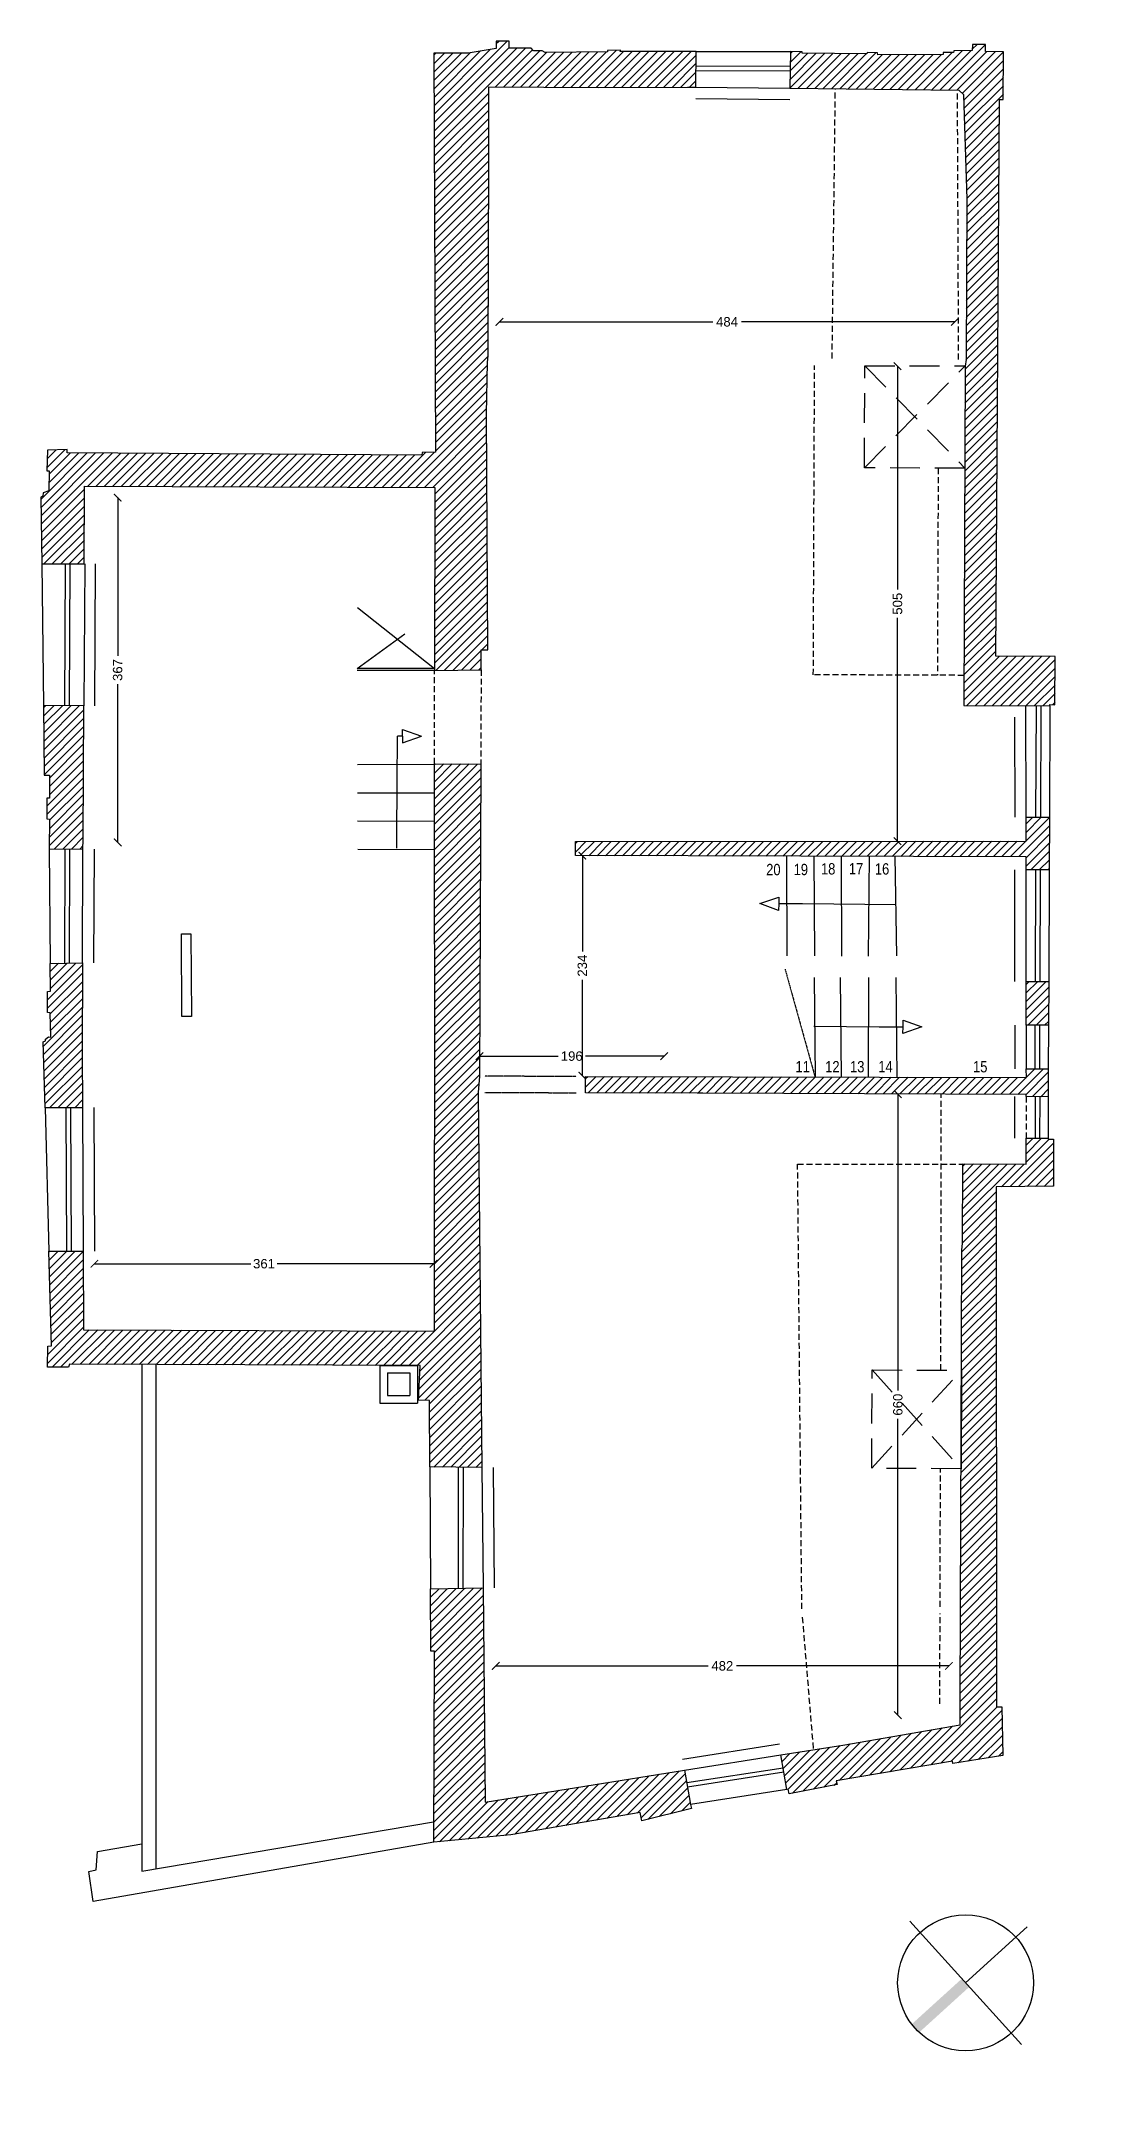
# Model space of a CAD drawing. Header units: centimetres. Extents: x 8532 to 9640, y 406 to 2582.
import ezdxf

# ---------------------------------------------------------------- set-up
doc = ezdxf.new("R2010")
doc.units = ezdxf.units.CM
for name, pattern in [('CACHE', [9.525, 6.35, -3.175]), ('CACHE2', [0.1875, 0.125, -0.0625]), ('HIDDEN', [0.63, 0.28, -0.35])]:
    doc.linetypes.add(name, pattern=pattern)
for name, color, linetype in [('010_mur', 7, 'Continuous'), ('030_menuiserie', 8, 'Continuous'), ('070_trait-fin', 8, 'Continuous'), ('075_cotation', 9, 'Continuous')]:
    doc.layers.add(name, color=color, linetype=linetype)
doc.styles.add('ARIAL', font='arial.ttf')
doc.styles.add('clem', font='swissc.ttf')
doc.styles.get("Standard").update_dxf_attribs({"font": 'arial.ttf'})
doc.dimstyles.get("Standard").update_dxf_attribs({"dimtxt": 10, "dimasz": 8, "dimexe": 50, "dimexo": 20, "dimgap": 4, "dimtad": 1, "dimdec": 0, "dimrnd": 0.5, "dimzin": 9, "dimtxsty": 'Standard', "dimblk": 'ARCHTICK', "dimcen": 0, "dimse1": 1, "dimse2": 1, "dimclrd": 4, "dimclre": 4, "dimclrt": 4, "dimazin": 3, "dimtfac": 1, "dimtdec": 0, "dimtmove": 2, "dimatfit": 3, "dimldrblk": 'NONE', "dimlwd": -1})
pattern_1 = [(45, (-10039.3726, -1173.628), (-4.490128, 4.490128), [])]

# ---------------------------------------------------------------- blocks, each defined once
blk = doc.blocks.new('_ArchTick')
at = {"color": 0, "linetype": 'ByBlock', "const_width": 0.15}
blk.add_lwpolyline([(-0.5, -0.5), (0.5, 0.5)], dxfattribs=at)
blk = doc.blocks.new('*D132')
at = {"layer": '075_cotation', "color": 4, "transparency": 16777216}
for p, q in [((9442.5, 2236.8), (9442.5, 1999.6)), ((9442.5, 1732.2), (9442.5, 1969.4))]:
    blk.add_line(p, q, dxfattribs=at)
at = {"layer": 'Defpoints', "color": 0, "transparency": 16777216}
for p in [(9507.3, 2236.8), (9442.5, 1732.2), (9566.5, 1732.2)]:
    blk.add_point(p, dxfattribs=at)
at = {"layer": '075_cotation', "color": 4, "transparency": 16777216, "xscale": 8, "yscale": 8, "zscale": 8}
for p, rotation in [((9442.5, 2236.8), 90), ((9442.5, 1732.2), 270)]:
    blk.add_blockref('_ArchTick', p, dxfattribs=dict(at, rotation=rotation))
at = {"layer": '075_cotation', "color": 4, "transparency": 16777216, "insert": (9442.5, 1984.5), "char_height": 10, "attachment_point": 5, "rotation": 90, "style": 'ARIAL'}
blk.add_mtext('\\A1;505', dxfattribs=at)
blk = doc.blocks.new('_None')
blk = doc.blocks.new('*D134')
at = {"layer": '075_cotation', "color": 4, "transparency": 16777216}
for p, q in [((9107.6, 1716.8), (9107.6, 1615.1)), ((9107.6, 1483.1), (9107.6, 1584.9))]:
    blk.add_line(p, q, dxfattribs=at)
at = {"layer": 'Defpoints', "color": 0, "transparency": 16777216}
for p in [(9136.4, 1716.8), (9107.6, 1483.1), (9136.4, 1483.1)]:
    blk.add_point(p, dxfattribs=at)
at = {"layer": '075_cotation', "color": 4, "transparency": 16777216, "xscale": 8, "yscale": 8, "zscale": 8}
for p, rotation in [((9107.6, 1716.8), 90), ((9107.6, 1483.1), 270)]:
    blk.add_blockref('_ArchTick', p, dxfattribs=dict(at, rotation=rotation))
at = {"layer": '075_cotation', "color": 4, "transparency": 16777216, "insert": (9107.6, 1600), "char_height": 10, "attachment_point": 5, "rotation": 90, "style": 'ARIAL'}
blk.add_mtext('\\A1;234', dxfattribs=at)
blk = doc.blocks.new('*D126')
at = {"layer": '075_cotation', "color": 4, "transparency": 16777216}
for p, q in [((9442.8, 1463.5), (9442.8, 1148.7)), ((9442.8, 803.8), (9442.8, 1118.6))]:
    blk.add_line(p, q, dxfattribs=at)
at = {"layer": 'Defpoints', "color": 0, "transparency": 16777216}
for p in [(9527.7, 1463.5), (9442.8, 803.8), (9496.9, 803.8)]:
    blk.add_point(p, dxfattribs=at)
at = {"layer": '075_cotation', "color": 4, "transparency": 16777216, "xscale": 8, "yscale": 8, "zscale": 8}
for p, rotation in [((9442.8, 1463.5), 90), ((9442.8, 803.8), 270)]:
    blk.add_blockref('_ArchTick', p, dxfattribs=dict(at, rotation=rotation))
at = {"layer": '075_cotation', "color": 4, "transparency": 16777216, "insert": (9442.8, 1133.7), "char_height": 10, "attachment_point": 5, "rotation": 90, "style": 'ARIAL'}
blk.add_mtext('\\A1;660', dxfattribs=at)
blk = doc.blocks.new('*D127')
at = {"layer": '075_cotation', "color": 4, "transparency": 16777216}
for p, q in [((9015.5, 856.2), (9241.1, 856.2)), ((9497.1, 856.2), (9271.5, 856.2))]:
    blk.add_line(p, q, dxfattribs=at)
at = {"layer": 'Defpoints', "color": 0, "transparency": 16777216}
for p in [(9497.1, 856.2), (9497.1, 851.8), (9015.5, 793.6)]:
    blk.add_point(p, dxfattribs=at)
at = {"layer": '075_cotation', "color": 4, "transparency": 16777216, "xscale": 8, "yscale": 8, "zscale": 8, "rotation": 180}
blk.add_blockref('_ArchTick', (9015.5, 856.2), dxfattribs=at)
at = {"layer": '075_cotation', "color": 4, "transparency": 16777216, "xscale": 8, "yscale": 8, "zscale": 8}
blk.add_blockref('_ArchTick', (9497.1, 856.2), dxfattribs=at)
at = {"layer": '075_cotation', "color": 4, "transparency": 16777216, "insert": (9256.3, 856.2), "char_height": 10, "attachment_point": 5, "style": 'ARIAL'}
blk.add_mtext('\\A1;482', dxfattribs=at)
blk = doc.blocks.new('*D128')
at = {"layer": '075_cotation', "color": 4, "transparency": 16777216}
for p, q in [((8589.1, 1283.4), (8755.2, 1283.4)), ((8949.5, 1283.4), (8783.4, 1283.4))]:
    blk.add_line(p, q, dxfattribs=at)
at = {"layer": 'Defpoints', "color": 0, "transparency": 16777216}
for p in [(8589.1, 1296.9), (8949.5, 1283.4), (8949.5, 1214.6)]:
    blk.add_point(p, dxfattribs=at)
at = {"layer": '075_cotation', "color": 4, "transparency": 16777216, "xscale": 8, "yscale": 8, "zscale": 8, "rotation": 180}
blk.add_blockref('_ArchTick', (8589.1, 1283.4), dxfattribs=at)
at = {"layer": '075_cotation', "color": 4, "transparency": 16777216, "xscale": 8, "yscale": 8, "zscale": 8}
blk.add_blockref('_ArchTick', (8949.5, 1283.4), dxfattribs=at)
at = {"layer": '075_cotation', "color": 4, "transparency": 16777216, "insert": (8769.3, 1283.4), "char_height": 10, "attachment_point": 5, "style": 'ARIAL'}
blk.add_mtext('\\A1;361', dxfattribs=at)
blk = doc.blocks.new('*D86')
at = {"layer": '075_cotation', "color": 4, "transparency": 16777216}
for p, q in [((8613.8, 2097.2), (8613.8, 1929.1)), ((8613.8, 1730.9), (8613.8, 1899))]:
    blk.add_line(p, q, dxfattribs=at)
at = {"layer": 'Defpoints', "color": 0, "transparency": 16777216}
for p in [(8613.8, 2097.2), (8637.5, 2097.2), (8590.7, 1730.9)]:
    blk.add_point(p, dxfattribs=at)
at = {"layer": '075_cotation', "color": 4, "transparency": 16777216, "xscale": 8, "yscale": 8, "zscale": 8}
for p, rotation in [((8613.8, 2097.2), 90), ((8613.8, 1730.9), 270)]:
    blk.add_blockref('_ArchTick', p, dxfattribs=dict(at, rotation=rotation))
at = {"layer": '075_cotation', "color": 4, "transparency": 16777216, "insert": (8613.8, 1914.1), "char_height": 10, "attachment_point": 5, "rotation": 90, "style": 'ARIAL'}
blk.add_mtext('\\A1;367', dxfattribs=at)
blk = doc.blocks.new('FL')
at = {"linetype": 'Continuous'}
for p, q in [((-5.5, 7), (-25.5, 0)), ((-5.5, -7), (-25.5, 0)), ((-5.5, 0), (-5.5, 7)), ((-5.5, 0), (0, 0)), ((-5.5, 0), (-5.5, -7))]:
    blk.add_line(p, q, dxfattribs=at)
blk = doc.blocks.new('R+1 Projet')
at = {"layer": '010_mur'}
h = blk.add_hatch(dxfattribs=at)
h.set_pattern_fill('ANSI31', color=4, scale=2)
h.set_pattern_definition(pattern_1)
h.paths.add_polyline_path([(-914.4, 1359.3), (-820.2, 1359.7), (-814.8, 1359.7), (-811.3, 1359.7), (-811, 1397.4), (-891.5, 1397.5), (-891.4, 1398.8), (-905.1, 1398.7), (-905.2, 1397.3), (-971.2, 1396.3), (-974.6, 1398.3), (-983.9, 1398.1), (-986.3, 1401), (-1009.5, 1400.9), (-1009.5, 1408.4), (-1023.3, 1408.6), (-1023.4, 1400.8), (-1053.2, 1395.9), (-1089.6, 1395.7), (-1087.9, 972), (-1102.2, 971.7), (-1102.4, 968.7), (-1479.1, 971.3), (-1479.2, 974.7), (-1500.1, 974), (-1500.8, 952.1), (-1498.5, 952.1), (-1498.8, 930.9), (-1504.8, 928.8), (-1505.1, 925.2), (-1507.1, 924.2), (-1506.2, 853.3), (-1461.1, 853.1), (-1460.8, 935.8), (-1088.7, 934.3), (-1088.9, 740), (-1039.4, 740.8), (-1039.3, 762), (-1032.2, 762), (-1033.7, 1012.5), (-1032.5, 1067.3), (-1031.9, 1074.7), (-1031.1, 1281.7), (-1031.1, 1359.8)])
h = blk.add_hatch(dxfattribs=at)
h.set_pattern_fill('ANSI31', color=4, scale=2)
h.set_pattern_definition(pattern_1)
h.paths.add_polyline_path([(-1462.6, 550.3), (-1462.3, 560.3), (-1461.7, 702.6), (-1504.5, 702.8), (-1503.6, 628.7), (-1498.2, 628.9), (-1498, 604.5), (-1500.9, 604.3), (-1500.9, 582.4), (-1498, 582.2), (-1498.5, 550.4)])
h.paths.add_polyline_path([(-1495.8, 22.7), (-1498.6, 123.1), (-1462.3, 123.3), (-1461.9, 39.5), (-1089.1, 38), (-1088.7, 445.4), (-1089.1, 452.5), (-1089, 640.8), (-1039.8, 640.6), (-1041.1, 309), (-1042.5, 291.8), (-1038.6, -106.6), (-1093.8, -106.1), (-1094.2, -35.3), (-1105.8, -35), (-1104.2, 1.7), (-1476.7, 3), (-1477.7, 0.1), (-1500, 0), (-1499.8, 22.4)])
h.paths.add_polyline_path([(-823.3, -428.3), (-817, -464.6), (-816, -469), (-868.6, -482.1), (-870.5, -473.3), (-1008, -496.9), (-1089.6, -504.8), (-1089, -301.8), (-1092.9, -301.8), (-1093.2, -235.6), (-1037.3, -234.6), (-1035.1, -462)])
h.paths.add_polyline_path([(-928.4, 308.7), (-460, 307.5), (-460.1, 316.8), (-436.7, 316.9), (-436.8, 287.2), (-460.1, 287.3), (-460.1, 289.7), (-803.9, 291.1), (-810, 290.9), (-928.4, 291.3)])
h.paths.add_polyline_path([(-436.3, 409.6), (-436.5, 363.1), (-460.1, 363.1), (-460.2, 409.7)])
h.paths.add_polyline_path([(-460.3, 542.2), (-939.2, 543.3), (-939.1, 558.2), (-460.3, 558.6), (-460.3, 584), (-435.6, 584), (-435.8, 528.1), (-460.3, 528.2)])
h.paths.add_polyline_path([(-698.3, 1397.3), (-710.6, 1397.4), (-711.3, 1358.5), (-531.9, 1356.4), (-527, 1351.8), (-523.4, 1240.7), (-524.1, 1070.4), (-525.1, 1063.2), (-526.5, 702.7), (-435.1, 702.3), (-435.1, 703.8), (-429.6, 703.5), (-429.3, 754.8), (-492.4, 755.3), (-488.7, 1346.4), (-484.5, 1346.4), (-484.3, 1397.1), (-503.3, 1397.5), (-503.4, 1405.1), (-517.1, 1405), (-517.6, 1398.6), (-537.2, 1398.2), (-537.3, 1396.4), (-548.6, 1396.5), (-548.6, 1394.2), (-618, 1394), (-618.3, 1396.1), (-629.3, 1396.3), (-629.4, 1394.9), (-698.2, 1395.8)])
h.paths.add_polyline_path([(-1463.2, 335), (-1462.9, 275.5), (-1502.8, 275.4), (-1504.7, 345.4), (-1502.3, 346.5), (-1502.2, 348.3), (-1499.2, 350.7), (-1496.7, 350.6), (-1497.2, 376.5), (-1500.2, 376.6), (-1500.3, 399.1), (-1497, 399.3), (-1497.3, 428.9), (-1463.1, 429.3), (-1463.1, 427.4)])
h.paths.add_polyline_path([(-530.4, -354), (-528.5, 124.1), (-527.9, 131.5), (-527.5, 215.8), (-460.4, 215.6), (-460.3, 243.3), (-437, 243.2), (-437, 242.3), (-431.2, 242.2), (-431.2, 192.1), (-492, 191.6), (-491.6, -360.9), (-486.2, -360.9), (-485.1, -412.7), (-538, -421.1), (-538.6, -418.5), (-662, -439.5), (-661, -443.5), (-711.9, -453.2), (-713, -448.5), (-714.7, -448.7), (-720.8, -412), (-655.1, -401.6), (-530.5, -380)])
for points in [[(-914.4, 1359.3), (-820.2, 1359.7), (-814.8, 1359.7), (-811.3, 1359.7), (-811, 1397.4), (-891.5, 1397.5), (-891.4, 1398.8), (-905.1, 1398.7), (-905.2, 1397.3), (-971.2, 1396.3), (-974.6, 1398.3), (-983.9, 1398.1), (-986.3, 1401), (-1009.5, 1400.9), (-1009.5, 1408.4), (-1023.3, 1408.6), (-1023.4, 1400.8), (-1053.2, 1395.9), (-1089.6, 1395.7), (-1087.9, 972), (-1102.2, 971.7), (-1102.4, 968.7), (-1479.1, 971.3), (-1479.2, 974.7), (-1500.1, 974), (-1500.8, 952.1), (-1498.5, 952.1), (-1498.8, 930.9), (-1504.8, 928.8), (-1505.1, 925.2), (-1507.1, 924.2), (-1506.2, 853.3), (-1461.1, 853.1), (-1460.8, 935.8), (-1088.7, 934.3), (-1088.9, 740), (-1039.4, 740.8), (-1039.3, 762), (-1032.2, 762), (-1033.7, 1012.5), (-1032.5, 1067.3), (-1031.9, 1074.7), (-1031.1, 1281.7), (-1031.1, 1359.8), (-914.4, 1359.3)], [(-698.3, 1397.3), (-710.6, 1397.4), (-711.3, 1358.5), (-531.9, 1356.4), (-527, 1351.8), (-523.4, 1240.7), (-524.1, 1070.4), (-525.1, 1063.2), (-526.5, 702.7), (-435.1, 702.3), (-435.1, 703.8), (-429.6, 703.5), (-429.3, 754.8), (-492.4, 755.3), (-488.7, 1346.4), (-484.5, 1346.4), (-484.3, 1397.1), (-503.3, 1397.5), (-503.4, 1405.1), (-517.1, 1405), (-517.6, 1398.6), (-537.2, 1398.2), (-537.3, 1396.4), (-548.6, 1396.5), (-548.6, 1394.2), (-618, 1394), (-618.3, 1396.1), (-629.3, 1396.3), (-629.4, 1394.9), (-698.2, 1395.8), (-698.3, 1397.3)], [(-1495.8, 22.7), (-1498.6, 123.1), (-1462.3, 123.3), (-1461.9, 39.5), (-1089.1, 38), (-1088.7, 445.4), (-1089.1, 452.5), (-1089, 640.8), (-1039.8, 640.6), (-1041.1, 309), (-1042.5, 291.8), (-1038.6, -106.6), (-1093.8, -106.1), (-1094.2, -35.3), (-1105.8, -35), (-1104.2, 1.7), (-1476.7, 3), (-1477.7, 0.1), (-1500, 0), (-1499.8, 22.4), (-1495.8, 22.7)], [(-1463.2, 335), (-1462.9, 275.5), (-1502.8, 275.4), (-1504.7, 345.4), (-1502.3, 346.5), (-1502.2, 348.3), (-1499.2, 350.7), (-1496.7, 350.6), (-1497.2, 376.5), (-1500.2, 376.6), (-1500.3, 399.1), (-1497, 399.3), (-1497.3, 428.9), (-1463.1, 429.3), (-1463.1, 427.4), (-1463.2, 335)], [(-436.3, 409.6), (-436.5, 363.1), (-460.1, 363.1), (-460.2, 409.7), (-436.3, 409.6)], [(-928.4, 308.7), (-460, 307.5), (-460.1, 316.8), (-436.7, 316.9), (-436.8, 287.2), (-460.1, 287.3), (-460.1, 289.7), (-803.9, 291.1), (-810, 290.9), (-928.4, 291.3), (-928.4, 308.7)], [(-530.4, -354), (-528.5, 124.1), (-527.9, 131.5), (-527.5, 215.8), (-460.4, 215.6), (-460.3, 243.3), (-437, 243.2), (-437, 242.3), (-431.2, 242.2), (-431.2, 192.1), (-492, 191.6), (-491.6, -360.9), (-486.2, -360.9), (-485.1, -412.7), (-538, -421.1), (-538.6, -418.5), (-662, -439.5), (-661, -443.5), (-711.9, -453.2), (-713, -448.5), (-714.7, -448.7), (-720.8, -412), (-655.1, -401.6), (-530.5, -380), (-530.4, -354)]]:
    blk.add_lwpolyline(points, dxfattribs=at)
for points in [[(-1462.6, 550.3), (-1462.3, 560.3), (-1461.7, 702.6), (-1504.5, 702.8), (-1503.6, 628.7), (-1498.2, 628.9), (-1498, 604.5), (-1500.9, 604.3), (-1500.9, 582.4), (-1498, 582.2), (-1498.5, 550.4)], [(-460.3, 542.2), (-939.2, 543.3), (-939.1, 558.2), (-460.3, 558.6), (-460.3, 584), (-435.6, 584), (-435.8, 528.1), (-460.3, 528.2)], [(-823.3, -428.3), (-817, -464.6), (-816, -469), (-868.6, -482.1), (-870.5, -473.3), (-1008, -496.9), (-1089.6, -504.8), (-1089, -301.8), (-1092.9, -301.8), (-1093.2, -235.6), (-1037.3, -234.6), (-1035.1, -462)]]:
    blk.add_lwpolyline(points, close=True, dxfattribs=at)
at = {"layer": '030_menuiserie'}
for p, q in [((-811.1, 1382.4), (-710.9, 1381.8)), ((-811.1, 1377.4), (-711, 1376.8)), ((-1481.5, 853.2), (-1482.1, 702.7)), ((-1476.5, 853.2), (-1477.1, 702.7)), ((-449.8, 584), (-449.3, 702.3)), ((-444.8, 584), (-444.3, 702.3)), ((-1481.9, 429.2), (-1481.5, 550.3)), ((-1476.9, 429.1), (-1476.5, 550.3)), ((-450.4, 409.6), (-450, 528.1)), ((-445.4, 409.6), (-445, 528.1)), ((-450.6, 316.8), (-450.6, 363.1)), ((-445.6, 316.8), (-445.6, 363.1)), ((-450.5, 287.3), (-450.6, 243.3)), ((-445.7, 287.2), (-445.9, 243.2)), ((-1479.8, 123.2), (-1480.5, 275.4)), ((-1474.8, 123.2), (-1475.5, 275.5)), ((-529, -3.4), (-529.4, -107.9)), ((-1063.6, -235), (-1063.3, -106.4)), ((-1058.6, -235), (-1058.3, -106.5)), ((-820.8, -441.4), (-718.4, -425.5))]:
    blk.add_line(p, q, dxfattribs=at)
at = {"layer": '030_menuiserie', "linetype": 'CACHE', "ltscale": 5}
for p, q in [((-632.1, 955.3), (-631.7, 1063.6)), ((-525.5, 954.8), (-632.1, 955.3)), ((-624.3, -107.5), (-623.9, -3)), ((-623.9, -3), (-529, -3.4)), ((-529.4, -107.9), (-624.3, -107.5))]:
    blk.add_line(p, q, dxfattribs=at)
blk.add_lwpolyline([(-631.7, 1063.6), (-525.1, 1063.6)], dxfattribs=at)
at = {"layer": '070_trait-fin', "linetype": 'CACHE'}
for p, q in [((-666.4, 1071.3), (-663, 1357.9)), ((-532, 1070.4), (-533.2, 1356.4)), ((-686.4, 735.4), (-685.1, 1063.8)), ((-553.7, 955), (-554.6, 734.9)), ((-1039.4, 740.8), (-1039.8, 640.6)), ((-1089, 640.8), (-1088.9, 740)), ((-526.4, 734.8), (-686.4, 735.4)), ((-551, -3.3), (-550.6, 124.2)), ((-551.7, -254.7), (-551.3, -107.8)), ((-698.1, -265.8), (-686.4, -406.6)), ((-552, -357.8), (-551.7, -261.9))]:
    blk.add_line(p, q, dxfattribs=at)
at = {"layer": '070_trait-fin', "linetype": 'CACHE', "ltscale": 5}
for p, q in [((-631.7, 1063.6), (-525.5, 955)), ((-623.9, -3), (-529.4, -107.9))]:
    blk.add_line(p, q, dxfattribs=at)
at = {"layer": '070_trait-fin'}
for p, q in [((-1128.5, 633), (-1128.4, 658.4)), ((-1170.8, 640.2), (-1089, 640.3)), ((-1128.8, 551.4), (-1128.5, 633)), ((-1170.7, 610), (-1089, 609.9)), ((-1170.6, 580.1), (-1089, 580)), ((-1170.5, 550.1), (-1089.1, 550)), ((-714.1, 436.8), (-714.7, 542.8)), ((-684.9, 436.7), (-685.6, 542.7)), ((-656, 436.6), (-656.6, 542.6)), ((-627.8, 436.5), (-626.8, 542.6)), ((-597.8, 436.9), (-599.3, 542.5)), ((-697.9, 492), (-723.2, 492.2)), ((-598.5, 491.2), (-697.9, 492)), ((-656.4, 308), (-657.4, 413.7)), ((-627.9, 413.7), (-628.2, 307.9)), ((-598.9, 413.7), (-597.5, 307.8)), ((-685.7, 362.2), (-616.5, 361.6)), ((-616.5, 361.6), (-591.1, 361.4))]:
    blk.add_line(p, q, dxfattribs=at)
at = {"layer": '070_trait-fin', "linetype": 'CACHE2'}
for p, q in [((-938.4, 308.7), (-1035.5, 309)), ((-1035.6, 291.8), (-938.4, 291.4))]:
    blk.add_line(p, q, dxfattribs=at)
at = {"layer": '070_trait-fin', "color": 7, "linetype": 'CACHE', "true_color": 0xffffff}
blk.add_line((-460.1, 287.3), (-460.3, 243.3), dxfattribs=at)
at = {"layer": '070_trait-fin'}
for points in [[(-811, 1397.4), (-710.6, 1397.4)], [(-1506.2, 853.3), (-1504.5, 702.8)], [(-435.1, 702.3), (-435.6, 584)], [(-1498.5, 550.4), (-1497.3, 428.9)], [(-435.8, 528.1), (-436.3, 409.6)], [(-717.7, 492.2), (-723.2, 492.2), (-723.3, 485.2), (-743.2, 492.4), (-723.2, 499.2), (-723.2, 492.2)], [(-596.7, 361.5), (-591.1, 361.4), (-591.1, 368.4), (-571.1, 361.3), (-591.2, 354.4), (-591.1, 361.4)], [(-436.5, 363.1), (-436.7, 316.9)], [(-436.8, 287.2), (-437, 243.2)], [(-1502.8, 275.4), (-1498.6, 123.1)], [(-1093.8, -106.1), (-1093.2, -235.6)], [(-714.7, -448.7), (-817, -464.6)]]:
    blk.add_lwpolyline(points, dxfattribs=at)
at = {"layer": '070_trait-fin', "color": 7, "true_color": 0xffffff}
for points in [[(-811.3, 1359.7), (-711.3, 1358.5)], [(-1460.6, 853.1), (-1461.7, 702.6)], [(-460.4, 584), (-460.6, 702.4)], [(-1463.1, 429.3), (-1462.6, 550.3)], [(-460.2, 409.7), (-460.3, 528.2)], [(-460.1, 363.1), (-460.1, 316.8)], [(-1462.9, 275.5), (-1462.3, 123.3)], [(-1038.5, -106.6), (-1037.2, -234.6)], [(-823.3, -428.3), (-720.8, -412)]]:
    blk.add_lwpolyline(points, dxfattribs=at)
at = {"layer": '070_trait-fin', "linetype": 'CACHE', "ltscale": 5}
for points in [[(-632.1, 955.3), (-525.1, 1063.6)], [(-624.3, -107.5), (-529, -3.4)]]:
    blk.add_lwpolyline(points, dxfattribs=at)
at = {"layer": '070_trait-fin', "linetype": 'CACHE'}
for points in [[(-550.6, 124.2), (-550.6, 290.1)], [(-698.6, -256.9), (-703.1, 215.7), (-527.5, 215.7)]]:
    blk.add_lwpolyline(points, dxfattribs=at)
blk = doc.blocks.new('NORD')
for p, q in [((-149.9, 0), (149.9, 0)), ((0, 0), (0, -149.9))]:
    blk.add_line(p, q)
blk.add_circle((0, 0), 122.5)
blk.add_solid([(-10, 122.1), (10, 122.1), (-10, 0), (10, 0)])
blk = doc.blocks.new('*D342')
at = {"layer": '075_cotation', "color": 4, "transparency": 16777216}
for p, q in [((9019.4, 2283.9), (9246.1, 2283.9)), ((9503.3, 2283.9), (9276.6, 2283.9))]:
    blk.add_line(p, q, dxfattribs=at)
at = {"layer": 'Defpoints', "color": 0, "transparency": 16777216}
for p in [(9503.3, 2283.9), (9019.4, 2246.6), (9503.3, 2244.7)]:
    blk.add_point(p, dxfattribs=at)
at = {"layer": '075_cotation', "color": 4, "transparency": 16777216, "xscale": 8, "yscale": 8, "zscale": 8, "rotation": 180}
blk.add_blockref('_ArchTick', (9019.4, 2283.9), dxfattribs=at)
at = {"layer": '075_cotation', "color": 4, "transparency": 16777216, "xscale": 8, "yscale": 8, "zscale": 8}
blk.add_blockref('_ArchTick', (9503.3, 2283.9), dxfattribs=at)
at = {"layer": '075_cotation', "color": 4, "transparency": 16777216, "insert": (9261.3, 2283.9), "char_height": 10, "attachment_point": 5, "style": 'ARIAL'}
blk.add_mtext('\\A1;484', dxfattribs=at)
blk = doc.blocks.new('*D410')
at = {"layer": '075_cotation', "color": 4, "transparency": 16777216}
for p, q in [((8998.2, 1503.9), (9081.8, 1503.9)), ((9194.5, 1503.9), (9110.9, 1503.9))]:
    blk.add_line(p, q, dxfattribs=at)
at = {"layer": 'Defpoints', "color": 0, "transparency": 16777216}
for p in [(8998.2, 1503.9), (8998.2, 1482.6), (9194.5, 1482.1)]:
    blk.add_point(p, dxfattribs=at)
at = {"layer": '075_cotation', "color": 4, "transparency": 16777216, "xscale": 8, "yscale": 8, "zscale": 8, "rotation": 180}
blk.add_blockref('_ArchTick', (8998.2, 1503.9), dxfattribs=at)
at = {"layer": '075_cotation', "color": 4, "transparency": 16777216, "xscale": 8, "yscale": 8, "zscale": 8}
blk.add_blockref('_ArchTick', (9194.5, 1503.9), dxfattribs=at)
at = {"layer": '075_cotation', "color": 4, "transparency": 16777216, "insert": (9096.3, 1503.9), "char_height": 10, "attachment_point": 5, "style": 'ARIAL'}
blk.add_mtext('\\A1;196', dxfattribs=at)

msp = doc.modelspace()

# ---------------------------------------------------------------- linework, layer by layer
at = {"layer": '010_mur'}
for points in [[(8639.5, 638.3), (8949.5, 690.4)], [(8587.9, 605.9), (8583.3, 637.9), (8591.1, 639.6), (8592.3, 659.2), (8639.5, 667.2)], [(8949.8, 668.9), (8587.9, 605.9)], [(8639.5, 667.2), (8639.5, 638.3)]]:
    msp.add_lwpolyline(points, dxfattribs=at)
at = {"layer": '030_menuiserie'}
for points in [[(8950.5, 1915.6), (8868.4, 1915.6)], [(8950.5, 1913.6), (8868.4, 1913.6)], [(9321.6, 743.2), (9219.3, 727.3)]]:
    msp.add_lwpolyline(points, dxfattribs=at)
at = {"layer": '070_trait-fin'}
for p, q in [((8868.5, 1980.6), (8950.5, 1915.6)), ((8868.4, 1915.6), (8919, 1952.4)), ((8911, 1832), (8911, 1843.9)), ((8639.5, 1176.4), (8639.5, 638.3)), ((8654.5, 1176.3), (8654.5, 640.8)), ((8892.4, 1175.4), (8892.4, 1135.4)), ((8892.4, 1175.4), (8932.4, 1175.4)), ((8932.4, 1175.4), (8932.4, 1135.4)), ((8900.4, 1167.4), (8924.4, 1167.4)), ((8900.4, 1167.4), (8900.4, 1143.4)), ((8924.4, 1167.4), (8924.4, 1143.4)), ((8892.4, 1135.4), (8932.4, 1135.4)), ((8900.4, 1143.4), (8924.4, 1143.4))]:
    msp.add_line(p, q, dxfattribs=at)
for points in [[(9228.1, 2521.3), (9328.1, 2520.1)], [(8589.7, 1876.2), (8590.3, 2026.7)], [(9566.8, 1864.1), (9567, 1757.6)], [(8588.3, 1602.9), (8589, 1723.9)], [(9567.2, 1583.3), (9567, 1701.8)], [(9353.8, 1587.4), (9354.8, 1481.7)], [(9567.3, 1490.4), (9567.3, 1536.7)], [(9567, 1416.9), (9567, 1461)], [(8588.5, 1449.2), (8589.1, 1296.9)], [(9012.8, 1067.1), (9014, 939)], [(9213.9, 757.1), (9317, 773.5)]]:
    msp.add_lwpolyline(points, dxfattribs=at)
msp.add_lwpolyline([(8681.7, 1633.9), (8691.7, 1633.9), (8692.1, 1546.2), (8682.1, 1546.2)], close=True, dxfattribs=at)
at = {"layer": '070_trait-fin', "linetype": 'HIDDEN'}
msp.add_lwpolyline([(9323, 1596.2), (9354.8, 1481.7)], dxfattribs=at)

# ---------------------------------------------------------------- block references
at = {"layer": '010_mur'}
msp.add_blockref('R+1 Projet', (10039.4, 1173.6), dxfattribs=at)
at = {"layer": '070_trait-fin', "rotation": 180}
msp.add_blockref('FL', (8911, 1843.9), dxfattribs=at)
at = {"layer": '070_trait-fin', "xscale": 0.5892211539267361, "yscale": 0.5892211539267361, "zscale": 0.5892211539267361, "rotation": 132.2354592550134}
msp.add_blockref('NORD', (9514.8, 519.6), dxfattribs=at)

# ---------------------------------------------------------------- texts
at = {"layer": '070_trait-fin', "style": 'clem'}
for s, p in [('20', (9302.9, 1696.1)), ('19', (9332.1, 1696.2)), ('18', (9361.1, 1696.9)), ('17', (9390.8, 1697.1)), ('16', (9418.4, 1696.8)), ('11', (9334, 1486.7)), ('12', (9365.6, 1486.7)), ('13', (9392, 1486.7)), ('14', (9422, 1486.7)), ('15', (9522.7, 1486.7))]:
    msp.add_text(s, height=12, dxfattribs=at).set_placement(p)

# ---------------------------------------------------------------- dimensions: what is measured, and where the dimension line sits
at = {"layer": '075_cotation', "color": 4}
for base, p1, p2, picture, middle in [((9503.3, 2283.9), (9019.4, 2246.6), (9503.3, 2244.7), '*D342', (9261.3, 2283.9)), ((8998.2, 1503.9), (9194.5, 1482.1), (8998.2, 1482.6), '*D410', (9096.3, 1503.9)), ((8949.5, 1283.4), (8589.1, 1296.9), (8949.5, 1214.6), '*D128', (8769.3, 1283.4)), ((9497.1, 856.2), (9015.5, 793.6), (9497.1, 851.8), '*D127', (9256.3, 856.2))]:
    dim = msp.add_linear_dim(base=base, p1=p1, p2=p2, dimstyle='standard', override={"dimtxsty": 'ARIAL'}, dxfattribs=at)
    dim.commit()
    dim.dimension.update_dxf_attribs({"geometry": picture, "text_midpoint": middle})
for base, p1, p2, picture, middle in [((9442.5, 1732.2), (9507.3, 2236.8), (9566.5, 1732.2), '*D132', (9442.5, 1984.5)), ((8613.8, 2097.2), (8590.7, 1730.9), (8637.5, 2097.2), '*D86', (8613.8, 1914.1)), ((9107.6, 1483.1), (9136.4, 1716.8), (9136.4, 1483.1), '*D134', (9107.6, 1600)), ((9442.8, 803.8), (9527.7, 1463.5), (9496.9, 803.8), '*D126', (9442.8, 1133.7))]:
    dim = msp.add_linear_dim(base=base, p1=p1, p2=p2, angle=90, dimstyle='standard', override={"dimtxsty": 'ARIAL'}, dxfattribs=at)
    dim.commit()
    dim.dimension.update_dxf_attribs({"geometry": picture, "text_midpoint": middle})

doc.saveas('drawing.dxf')
